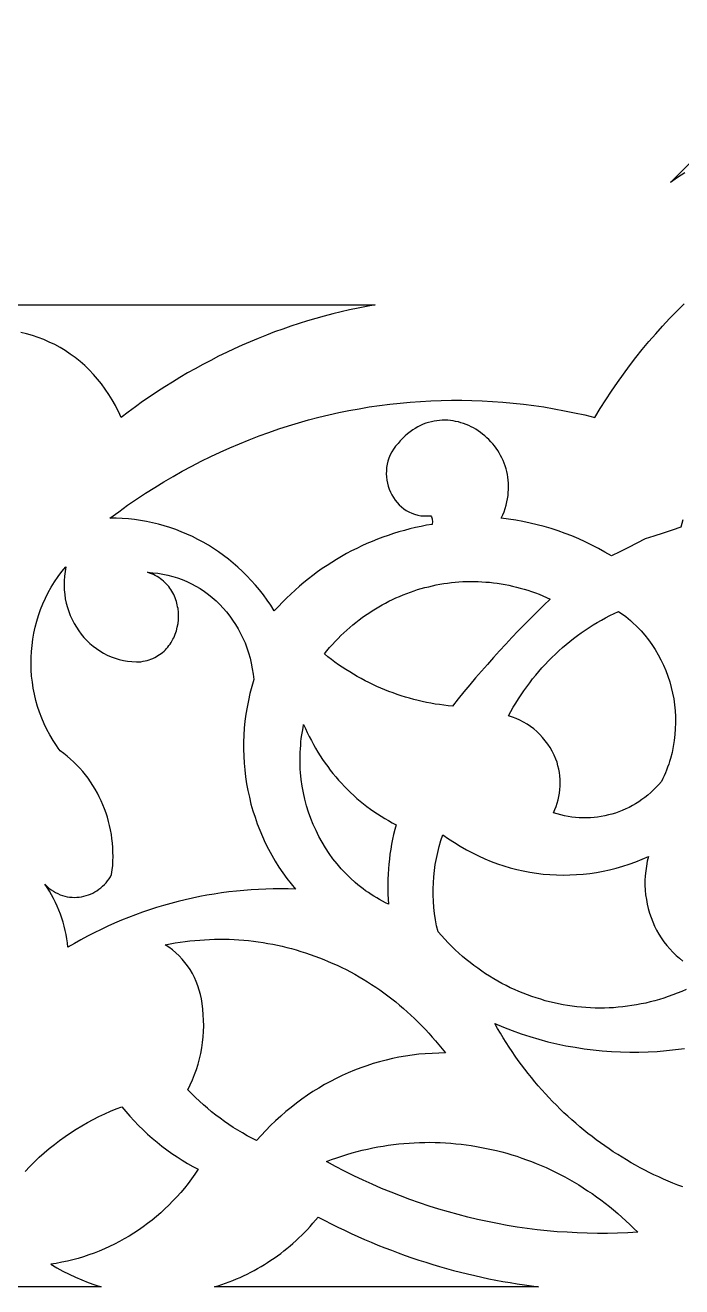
# Model space of a CAD drawing. Extents: x 1908 to 2928, y -299 to 721.
# Drawn here: x 2511.7 to 2565.1, y -198.6 to -95.8 of the extents above; entities that cross this region are included whole.
import ezdxf

# ---------------------------------------------------------------- set-up
doc = ezdxf.new("R2010")
doc.units = 0
doc.layers.add('BITMAP_LAYER', color=18, linetype='CONTINUOUS')

msp = doc.modelspace()

# ---------------------------------------------------------------- linework, layer by layer
at = {"layer": 'BITMAP_LAYER'}
for points in [[(2565.37, -107.82), (2564.79, -108.21), (2564.21, -108.62), (2589.11, -83.71)], [(2504.94, -118.58), (2540.16, -118.58), (2539.46, -118.7), (2538.77, -118.84), (2538.07, -118.99), (2537.38, -119.15), (2536.7, -119.32), (2536.01, -119.5), (2535.33, -119.69), (2534.65, -119.89), (2533.97, -120.1), (2533.3, -120.32), (2532.63, -120.55), (2531.96, -120.79), (2531.3, -121.04), (2530.64, -121.31), (2529.98, -121.58), (2529.33, -121.86), (2528.68, -122.16), (2528.04, -122.46), (2527.39, -122.77), (2526.76, -123.1), (2526.12, -123.43), (2525.5, -123.78), (2524.87, -124.13), (2524.25, -124.49), (2523.64, -124.87), (2523.03, -125.25), (2522.42, -125.64), (2521.82, -126.05), (2521.22, -126.46), (2520.63, -126.88), (2520.05, -127.31), (2519.47, -127.75), (2519.36, -127.51), (2519.25, -127.26), (2519.13, -127.02), (2519.01, -126.78), (2518.75, -126.32), (2518.47, -125.87), (2518.18, -125.44), (2517.87, -125.02), (2517.55, -124.62), (2517.21, -124.24), (2516.86, -123.87), (2516.5, -123.52), (2516.12, -123.19), (2515.73, -122.88), (2515.33, -122.59), (2514.91, -122.31), (2514.49, -122.06), (2514.06, -121.82), (2513.62, -121.61), (2513.17, -121.41), (2512.71, -121.24), (2512.24, -121.08), (2511.77, -120.95), (2511.3, -120.84)], [(2565.21, -136.09), (2565.06, -136.68), (2564.33, -136.93), (2563.6, -137.18), (2562.86, -137.42), (2562.14, -137.64), (2561.47, -137.99), (2560.78, -138.35), (2560.09, -138.69), (2559.39, -139.03), (2558.87, -138.72), (2558.35, -138.43), (2557.81, -138.15), (2557.27, -137.89), (2556.73, -137.64), (2556.17, -137.41), (2555.62, -137.2), (2555.06, -137), (2554.49, -136.81), (2553.92, -136.65), (2553.35, -136.49), (2552.77, -136.36), (2552.19, -136.24), (2551.6, -136.13), (2551.01, -136.04), (2550.42, -135.97), (2550.54, -135.7), (2550.65, -135.44), (2550.74, -135.17), (2550.82, -134.91), (2550.88, -134.64), (2550.94, -134.38), (2550.98, -134.12), (2551, -133.87), (2551.02, -133.61), (2551.02, -133.36), (2551.02, -133.12), (2551, -132.87), (2550.97, -132.63), (2550.93, -132.39), (2550.88, -132.16), (2550.82, -131.93), (2550.75, -131.7), (2550.67, -131.48), (2550.58, -131.26), (2550.48, -131.05), (2550.37, -130.85), (2550.26, -130.64), (2550.14, -130.45), (2550.01, -130.26), (2549.87, -130.07), (2549.73, -129.9), (2549.58, -129.73), (2549.42, -129.56), (2549.26, -129.4), (2549.09, -129.25), (2548.91, -129.11), (2548.73, -128.97), (2548.55, -128.84), (2548.36, -128.72), (2548.17, -128.61), (2547.97, -128.51), (2547.77, -128.41), (2547.56, -128.33), (2547.35, -128.25), (2547.14, -128.18), (2546.93, -128.12), (2546.71, -128.07), (2546.5, -128.03), (2546.28, -128), (2546.06, -127.98), (2545.84, -127.98), (2545.61, -127.98), (2545.39, -127.99), (2545.17, -128.02), (2544.95, -128.05), (2544.73, -128.1), (2544.5, -128.16), (2544.28, -128.23), (2544.06, -128.31), (2543.85, -128.41), (2543.63, -128.52), (2543.42, -128.64), (2543.21, -128.77), (2543, -128.92), (2542.8, -129.08), (2542.59, -129.26), (2542.4, -129.45), (2542.2, -129.65), (2542.02, -129.87), (2541.82, -130.09), (2541.66, -130.33), (2541.51, -130.56), (2541.38, -130.81), (2541.28, -131.06), (2541.2, -131.31), (2541.14, -131.57), (2541.09, -131.83), (2541.07, -132.09), (2541.06, -132.35), (2541.08, -132.6), (2541.11, -132.86), (2541.16, -133.11), (2541.22, -133.36), (2541.3, -133.6), (2541.4, -133.83), (2541.51, -134.06), (2541.64, -134.27), (2541.78, -134.48), (2541.94, -134.68), (2542.11, -134.86), (2542.29, -135.03), (2542.48, -135.19), (2542.69, -135.33), (2542.91, -135.45), (2543.13, -135.56), (2543.37, -135.64), (2543.62, -135.71), (2543.88, -135.76), (2544.14, -135.78), (2544.42, -135.78), (2544.56, -135.78), (2544.7, -135.76), (2544.74, -135.84), (2544.77, -135.93), (2544.79, -136.01), (2544.81, -136.1), (2544.82, -136.19), (2544.82, -136.28), (2544.81, -136.38), (2544.8, -136.47), (2544.34, -136.54), (2543.89, -136.63), (2543.44, -136.73), (2542.99, -136.84), (2542.54, -136.95), (2542.09, -137.08), (2541.65, -137.21), (2541.21, -137.36), (2540.78, -137.51), (2540.34, -137.68), (2539.92, -137.85), (2539.49, -138.03), (2539.07, -138.22), (2538.65, -138.42), (2538.24, -138.63), (2537.83, -138.85), (2537.42, -139.08), (2537.02, -139.32), (2536.63, -139.56), (2536.24, -139.81), (2535.85, -140.07), (2535.47, -140.34), (2535.09, -140.62), (2534.72, -140.91), (2534.35, -141.21), (2533.99, -141.51), (2533.63, -141.82), (2533.28, -142.14), (2532.94, -142.47), (2532.6, -142.8), (2532.27, -143.15), (2531.94, -143.5), (2531.65, -143.06), (2531.36, -142.63), (2531.05, -142.21), (2530.73, -141.8), (2530.4, -141.41), (2530.06, -141.03), (2529.71, -140.66), (2529.35, -140.3), (2528.98, -139.96), (2528.6, -139.63), (2528.21, -139.31), (2527.81, -139.01), (2527.41, -138.71), (2526.99, -138.44), (2526.57, -138.17), (2526.14, -137.92), (2525.71, -137.69), (2525.27, -137.46), (2524.82, -137.26), (2524.37, -137.06), (2523.91, -136.89), (2523.44, -136.72), (2522.97, -136.58), (2522.5, -136.45), (2522.02, -136.33), (2521.53, -136.23), (2521.04, -136.14), (2520.55, -136.07), (2520.06, -136.02), (2519.56, -135.98), (2519.06, -135.97), (2518.56, -135.96), (2519.28, -135.43), (2520, -134.91), (2520.72, -134.41), (2521.46, -133.93), (2522.2, -133.45), (2522.94, -133), (2523.7, -132.56), (2524.45, -132.13), (2525.22, -131.72), (2525.99, -131.32), (2526.76, -130.94), (2527.54, -130.57), (2528.32, -130.22), (2529.11, -129.89), (2529.9, -129.57), (2530.7, -129.26), (2531.5, -128.97), (2532.3, -128.69), (2533.11, -128.43), (2533.92, -128.19), (2534.74, -127.96), (2535.56, -127.74), (2536.38, -127.55), (2537.2, -127.36), (2538.02, -127.19), (2538.85, -127.04), (2539.68, -126.9), (2540.51, -126.78), (2541.34, -126.67), (2542.18, -126.58), (2543.01, -126.5), (2543.85, -126.44), (2544.69, -126.39), (2545.53, -126.36), (2546.37, -126.35), (2547.2, -126.35), (2548.04, -126.36), (2548.88, -126.39), (2549.72, -126.44), (2550.56, -126.5), (2551.4, -126.58), (2552.23, -126.67), (2553.07, -126.78), (2553.9, -126.9), (2554.74, -127.04), (2555.57, -127.2), (2556.4, -127.37), (2557.23, -127.55), (2558.05, -127.75), (2558.48, -127.03), (2558.93, -126.31), (2559.4, -125.61), (2559.88, -124.91), (2560.37, -124.22), (2560.87, -123.55), (2561.39, -122.88), (2561.91, -122.22), (2562.45, -121.57), (2563, -120.94), (2563.56, -120.31), (2564.13, -119.7), (2564.71, -119.09), (2565.31, -118.5)], [(2565.48, -174.35), (2565.12, -174.51), (2564.76, -174.66), (2564.39, -174.8), (2564.03, -174.93), (2563.67, -175.06), (2563.3, -175.17), (2562.93, -175.28), (2562.56, -175.37), (2562.19, -175.46), (2561.82, -175.54), (2561.44, -175.61), (2561.07, -175.67), (2560.7, -175.73), (2560.32, -175.77), (2559.95, -175.81), (2559.57, -175.84), (2559.2, -175.86), (2558.82, -175.87), (2558.45, -175.87), (2558.07, -175.87), (2557.7, -175.86), (2557.32, -175.83), (2556.95, -175.8), (2556.57, -175.77), (2556.2, -175.72), (2555.83, -175.66), (2555.46, -175.6), (2555.09, -175.53), (2554.73, -175.45), (2554.36, -175.36), (2554, -175.27), (2553.64, -175.16), (2553.28, -175.05), (2552.92, -174.93), (2552.56, -174.8), (2552.21, -174.66), (2551.86, -174.52), (2551.51, -174.37), (2551.16, -174.21), (2550.82, -174.04), (2550.48, -173.86), (2550.14, -173.68), (2549.81, -173.48), (2549.48, -173.28), (2549.15, -173.07), (2548.83, -172.86), (2548.51, -172.63), (2548.19, -172.4), (2547.88, -172.16), (2547.57, -171.92), (2547.27, -171.66), (2546.97, -171.4), (2546.68, -171.13), (2546.39, -170.85), (2546.1, -170.56), (2545.82, -170.27), (2545.55, -169.97), (2545.28, -169.66), (2545.16, -169.17), (2545.07, -168.67), (2545, -168.17), (2544.94, -167.67), (2544.9, -167.17), (2544.88, -166.67), (2544.88, -166.17), (2544.9, -165.67), (2544.93, -165.17), (2544.98, -164.67), (2545.05, -164.18), (2545.14, -163.68), (2545.25, -163.19), (2545.37, -162.7), (2545.51, -162.22), (2545.67, -161.75), (2546.13, -162.08), (2546.61, -162.39), (2547.09, -162.69), (2547.58, -162.97), (2548.07, -163.23), (2548.57, -163.48), (2549.08, -163.71), (2549.59, -163.92), (2550.11, -164.11), (2550.63, -164.28), (2551.15, -164.44), (2551.68, -164.57), (2552.21, -164.69), (2552.75, -164.8), (2553.29, -164.88), (2553.83, -164.95), (2554.37, -164.99), (2554.91, -165.02), (2555.46, -165.04), (2556, -165.03), (2556.55, -165), (2557.09, -164.96), (2557.63, -164.9), (2558.17, -164.82), (2558.71, -164.72), (2559.25, -164.6), (2559.79, -164.47), (2560.32, -164.31), (2560.85, -164.14), (2561.38, -163.95), (2561.9, -163.74), (2562.42, -163.51), (2562.32, -163.9), (2562.24, -164.3), (2562.19, -164.69), (2562.15, -165.09), (2562.13, -165.48), (2562.13, -165.87), (2562.15, -166.26), (2562.18, -166.64), (2562.24, -167.02), (2562.31, -167.4), (2562.4, -167.77), (2562.5, -168.13), (2562.62, -168.49), (2562.76, -168.84), (2562.91, -169.19), (2563.08, -169.52), (2563.26, -169.85), (2563.46, -170.16), (2563.67, -170.47), (2563.9, -170.77), (2564.14, -171.05), (2564.39, -171.32), (2564.66, -171.58), (2564.93, -171.82), (2565.22, -172.05)], [(2565.2, -190.45), (2564.8, -190.3), (2564.41, -190.14), (2564.02, -189.98), (2563.63, -189.81), (2563.25, -189.63), (2562.86, -189.45), (2562.48, -189.27), (2562.11, -189.08), (2561.73, -188.88), (2561.36, -188.68), (2560.99, -188.47), (2560.63, -188.25), (2560.26, -188.03), (2559.91, -187.81), (2559.55, -187.58), (2559.2, -187.34), (2558.85, -187.1), (2558.5, -186.85), (2558.16, -186.6), (2557.82, -186.34), (2557.48, -186.08), (2557.15, -185.81), (2556.82, -185.54), (2556.49, -185.26), (2556.17, -184.98), (2555.85, -184.69), (2555.53, -184.4), (2555.22, -184.1), (2554.92, -183.79), (2554.61, -183.49), (2554.31, -183.17), (2554.02, -182.86), (2553.73, -182.53), (2553.44, -182.21), (2553.16, -181.87), (2552.88, -181.54), (2552.61, -181.19), (2552.34, -180.85), (2552.07, -180.5), (2551.81, -180.14), (2551.56, -179.78), (2551.31, -179.42), (2551.06, -179.05), (2550.82, -178.68), (2550.58, -178.3), (2550.35, -177.92), (2550.12, -177.53), (2549.9, -177.14), (2550.61, -177.44), (2551.32, -177.71), (2552.04, -177.96), (2552.76, -178.2), (2553.49, -178.41), (2554.22, -178.61), (2554.95, -178.78), (2555.69, -178.94), (2556.43, -179.07), (2557.17, -179.19), (2557.91, -179.28), (2558.65, -179.36), (2559.4, -179.42), (2560.14, -179.45), (2560.89, -179.47), (2561.64, -179.47), (2562.38, -179.45), (2563.13, -179.4), (2563.87, -179.34), (2564.62, -179.26), (2565.36, -179.16)], [(2511.65, -189.18), (2512.02, -188.79), (2512.4, -188.41), (2512.79, -188.03), (2513.19, -187.67), (2513.61, -187.32), (2514.03, -186.98), (2514.46, -186.65), (2514.91, -186.34), (2515.35, -186.04), (2515.81, -185.75), (2516.27, -185.47), (2516.73, -185.2), (2517.2, -184.95), (2517.66, -184.71), (2518.13, -184.49), (2518.59, -184.28), (2519.06, -184.09), (2519.52, -183.91), (2519.85, -184.3), (2520.18, -184.69), (2520.53, -185.07), (2520.89, -185.43), (2521.25, -185.79), (2521.62, -186.14), (2522, -186.47), (2522.39, -186.8), (2522.78, -187.12), (2523.19, -187.42), (2523.6, -187.71), (2524.02, -188), (2524.44, -188.27), (2524.87, -188.53), (2525.31, -188.78), (2525.75, -189.01), (2525.48, -189.41), (2525.21, -189.79), (2524.92, -190.17), (2524.62, -190.54), (2524.32, -190.89), (2524.01, -191.24), (2523.69, -191.58), (2523.36, -191.92), (2523.03, -192.24), (2522.69, -192.55), (2522.34, -192.85), (2521.99, -193.14), (2521.62, -193.43), (2521.26, -193.7), (2520.88, -193.96), (2520.5, -194.21), (2520.12, -194.45), (2519.72, -194.68), (2519.33, -194.9), (2518.92, -195.11), (2518.51, -195.31), (2518.1, -195.5), (2517.68, -195.68), (2517.26, -195.84), (2516.83, -195.99), (2516.4, -196.14), (2515.97, -196.27), (2515.53, -196.38), (2515.09, -196.49), (2514.64, -196.58), (2514.19, -196.67), (2513.74, -196.74), (2514.23, -197.03), (2514.73, -197.3), (2515.23, -197.56), (2515.75, -197.8), (2516.26, -198.02), (2516.79, -198.23), (2517.32, -198.41), (2517.85, -198.58), (2492.02, -198.58)]]:
    msp.add_lwpolyline(points, dxfattribs=at)
for points in [[(2514.9, -140.29), (2514.85, -140.68), (2514.82, -141.06), (2514.82, -141.43), (2514.83, -141.8), (2514.87, -142.17), (2514.92, -142.53), (2515, -142.88), (2515.09, -143.23), (2515.2, -143.57), (2515.33, -143.9), (2515.48, -144.22), (2515.64, -144.54), (2515.82, -144.84), (2516.01, -145.13), (2516.22, -145.41), (2516.44, -145.67), (2516.67, -145.92), (2516.92, -146.16), (2517.18, -146.38), (2517.46, -146.59), (2517.74, -146.78), (2518.03, -146.96), (2518.34, -147.11), (2518.65, -147.25), (2518.98, -147.37), (2519.31, -147.47), (2519.65, -147.55), (2520, -147.61), (2520.35, -147.64), (2520.71, -147.66), (2521.08, -147.65), (2521.25, -147.62), (2521.42, -147.59), (2521.59, -147.55), (2521.75, -147.5), (2521.9, -147.44), (2522.05, -147.38), (2522.2, -147.31), (2522.34, -147.24), (2522.47, -147.16), (2522.6, -147.07), (2522.72, -146.98), (2522.84, -146.89), (2522.96, -146.79), (2523.07, -146.68), (2523.17, -146.57), (2523.27, -146.46), (2523.36, -146.34), (2523.45, -146.22), (2523.53, -146.09), (2523.61, -145.97), (2523.68, -145.83), (2523.75, -145.7), (2523.81, -145.56), (2523.87, -145.42), (2523.92, -145.28), (2523.97, -145.14), (2524.04, -144.84), (2524.1, -144.55), (2524.13, -144.24), (2524.14, -143.94), (2524.13, -143.64), (2524.1, -143.33), (2524.07, -143.18), (2524.04, -143.03), (2524.01, -142.89), (2523.97, -142.74), (2523.92, -142.6), (2523.87, -142.46), (2523.81, -142.32), (2523.75, -142.18), (2523.68, -142.04), (2523.6, -141.91), (2523.52, -141.78), (2523.43, -141.66), (2523.34, -141.53), (2523.24, -141.42), (2523.14, -141.3), (2523.03, -141.19), (2522.92, -141.09), (2522.79, -140.99), (2522.67, -140.89), (2522.53, -140.8), (2522.4, -140.71), (2522.25, -140.63), (2522.1, -140.56), (2521.95, -140.49), (2521.78, -140.43), (2521.61, -140.37), (2522.04, -140.4), (2522.46, -140.44), (2522.87, -140.51), (2523.27, -140.59), (2523.67, -140.7), (2524.07, -140.82), (2524.45, -140.96), (2524.83, -141.12), (2525.2, -141.3), (2525.56, -141.49), (2525.91, -141.7), (2526.25, -141.93), (2526.57, -142.17), (2526.89, -142.43), (2527.2, -142.7), (2527.5, -142.99), (2527.78, -143.29), (2528.05, -143.6), (2528.31, -143.93), (2528.55, -144.26), (2528.79, -144.61), (2529, -144.97), (2529.2, -145.35), (2529.39, -145.73), (2529.56, -146.12), (2529.71, -146.52), (2529.85, -146.94), (2529.97, -147.36), (2530.07, -147.78), (2530.15, -148.22), (2530.22, -148.66), (2530.27, -149.11), (2530.1, -149.67), (2529.95, -150.23), (2529.83, -150.8), (2529.72, -151.36), (2529.62, -151.93), (2529.55, -152.5), (2529.49, -153.07), (2529.46, -153.64), (2529.44, -154.21), (2529.43, -154.78), (2529.45, -155.34), (2529.48, -155.91), (2529.53, -156.47), (2529.6, -157.04), (2529.69, -157.6), (2529.79, -158.15), (2529.91, -158.7), (2530.04, -159.25), (2530.2, -159.79), (2530.37, -160.33), (2530.55, -160.86), (2530.76, -161.39), (2530.98, -161.9), (2531.21, -162.42), (2531.47, -162.92), (2531.73, -163.41), (2532.02, -163.9), (2532.32, -164.38), (2532.64, -164.85), (2532.97, -165.31), (2533.32, -165.75), (2533.68, -166.19), (2533.08, -166.17), (2532.47, -166.16), (2531.86, -166.17), (2531.26, -166.18), (2530.65, -166.2), (2530.05, -166.24), (2529.45, -166.28), (2528.85, -166.34), (2528.25, -166.41), (2527.65, -166.49), (2527.05, -166.58), (2526.46, -166.68), (2525.87, -166.79), (2525.27, -166.91), (2524.69, -167.05), (2524.1, -167.19), (2523.51, -167.35), (2522.93, -167.51), (2522.35, -167.69), (2521.78, -167.87), (2521.2, -168.07), (2520.63, -168.28), (2520.07, -168.49), (2519.5, -168.72), (2518.94, -168.96), (2518.38, -169.21), (2517.83, -169.47), (2517.28, -169.74), (2516.73, -170.02), (2516.19, -170.31), (2515.66, -170.61), (2515.12, -170.92), (2515.09, -170.57), (2515.04, -170.22), (2514.98, -169.88), (2514.91, -169.54), (2514.83, -169.2), (2514.74, -168.87), (2514.64, -168.54), (2514.53, -168.21), (2514.4, -167.89), (2514.27, -167.57), (2514.13, -167.26), (2513.97, -166.95), (2513.81, -166.65), (2513.64, -166.35), (2513.45, -166.06), (2513.26, -165.78), (2513.42, -165.94), (2513.59, -166.09), (2513.77, -166.23), (2513.95, -166.35), (2514.13, -166.46), (2514.31, -166.55), (2514.5, -166.64), (2514.69, -166.7), (2514.89, -166.76), (2515.08, -166.8), (2515.27, -166.83), (2515.47, -166.85), (2515.66, -166.86), (2515.86, -166.85), (2516.05, -166.83), (2516.24, -166.8), (2516.43, -166.76), (2516.62, -166.71), (2516.8, -166.65), (2516.98, -166.58), (2517.15, -166.5), (2517.33, -166.41), (2517.49, -166.31), (2517.65, -166.19), (2517.81, -166.07), (2517.96, -165.94), (2518.1, -165.81), (2518.24, -165.66), (2518.36, -165.5), (2518.48, -165.34), (2518.59, -165.17), (2518.69, -164.99), (2518.74, -164.62), (2518.78, -164.26), (2518.8, -163.89), (2518.81, -163.52), (2518.8, -163.16), (2518.79, -162.79), (2518.76, -162.43), (2518.72, -162.07), (2518.67, -161.72), (2518.61, -161.36), (2518.53, -161.01), (2518.44, -160.66), (2518.35, -160.32), (2518.24, -159.98), (2518.12, -159.64), (2517.99, -159.31), (2517.85, -158.99), (2517.69, -158.66), (2517.53, -158.35), (2517.36, -158.04), (2517.17, -157.74), (2516.98, -157.44), (2516.77, -157.15), (2516.56, -156.87), (2516.34, -156.6), (2516.1, -156.33), (2515.86, -156.07), (2515.6, -155.82), (2515.34, -155.58), (2515.07, -155.35), (2514.79, -155.13), (2514.5, -154.92), (2514.35, -154.71), (2514.2, -154.49), (2513.92, -154.06), (2513.66, -153.62), (2513.42, -153.17), (2513.2, -152.71), (2513, -152.24), (2512.82, -151.77), (2512.66, -151.29), (2512.53, -150.8), (2512.41, -150.31), (2512.31, -149.82), (2512.24, -149.32), (2512.18, -148.82), (2512.15, -148.32), (2512.13, -147.82), (2512.14, -147.32), (2512.16, -146.82), (2512.21, -146.32), (2512.27, -145.83), (2512.36, -145.33), (2512.47, -144.84), (2512.59, -144.36), (2512.74, -143.88), (2512.91, -143.4), (2513.1, -142.93), (2513.3, -142.47), (2513.53, -142.02), (2513.78, -141.58), (2514.04, -141.14), (2514.33, -140.72), (2514.64, -140.31), (2514.8, -140.11), (2514.97, -139.91)], [(2548.22, -141.11), (2548.54, -141.12), (2548.85, -141.14), (2549.16, -141.16), (2549.48, -141.18), (2549.79, -141.22), (2550.1, -141.26), (2550.41, -141.31), (2550.73, -141.36), (2551.04, -141.42), (2551.35, -141.49), (2551.66, -141.57), (2551.97, -141.65), (2552.28, -141.74), (2552.58, -141.83), (2552.89, -141.93), (2553.2, -142.04), (2553.5, -142.16), (2553.8, -142.28), (2554.11, -142.41), (2554.41, -142.55), (2553.88, -143.06), (2553.35, -143.58), (2552.83, -144.1), (2552.31, -144.62), (2551.8, -145.15), (2551.29, -145.68), (2550.79, -146.22), (2550.29, -146.77), (2549.79, -147.31), (2549.3, -147.87), (2548.82, -148.42), (2548.33, -148.98), (2547.86, -149.55), (2547.38, -150.12), (2546.92, -150.69), (2546.45, -151.27), (2546.1, -151.24), (2545.74, -151.2), (2545.39, -151.15), (2545.04, -151.1), (2544.69, -151.03), (2544.34, -150.97), (2543.99, -150.89), (2543.65, -150.81), (2543.31, -150.73), (2542.96, -150.63), (2542.62, -150.54), (2542.28, -150.43), (2541.95, -150.32), (2541.61, -150.2), (2541.28, -150.07), (2540.95, -149.94), (2540.62, -149.81), (2540.29, -149.66), (2539.97, -149.51), (2539.65, -149.36), (2539.33, -149.2), (2539.02, -149.03), (2538.7, -148.85), (2538.39, -148.67), (2538.08, -148.49), (2537.78, -148.3), (2537.48, -148.1), (2537.18, -147.9), (2536.88, -147.69), (2536.59, -147.47), (2536.3, -147.25), (2536.02, -147.02), (2536.23, -146.76), (2536.45, -146.5), (2536.67, -146.25), (2536.9, -146.01), (2537.13, -145.77), (2537.36, -145.53), (2537.6, -145.3), (2537.84, -145.08), (2538.09, -144.87), (2538.34, -144.65), (2538.59, -144.45), (2538.85, -144.25), (2539.11, -144.06), (2539.37, -143.87), (2539.63, -143.69), (2539.9, -143.51), (2540.17, -143.34), (2540.45, -143.18), (2540.72, -143.02), (2541, -142.87), (2541.28, -142.73), (2541.57, -142.59), (2541.85, -142.45), (2542.14, -142.33), (2542.43, -142.21), (2542.73, -142.09), (2543.02, -141.98), (2543.32, -141.88), (2543.61, -141.78), (2543.91, -141.7), (2544.21, -141.61), (2544.52, -141.54), (2544.82, -141.46), (2545.13, -141.4), (2545.43, -141.34), (2545.74, -141.29), (2546.05, -141.25), (2546.36, -141.21), (2546.67, -141.18), (2546.98, -141.15), (2547.29, -141.13), (2547.6, -141.12), (2547.91, -141.11)], [(2560.17, -143.69), (2560.37, -143.84), (2560.56, -143.98), (2560.75, -144.14), (2560.94, -144.29), (2561.12, -144.45), (2561.47, -144.79), (2561.81, -145.14), (2562.12, -145.5), (2562.42, -145.88), (2562.7, -146.26), (2562.97, -146.67), (2563.21, -147.08), (2563.43, -147.5), (2563.64, -147.93), (2563.83, -148.38), (2563.99, -148.82), (2564.14, -149.28), (2564.27, -149.75), (2564.38, -150.21), (2564.47, -150.69), (2564.53, -151.17), (2564.58, -151.65), (2564.61, -152.13), (2564.62, -152.62), (2564.6, -153.11), (2564.56, -153.59), (2564.51, -154.08), (2564.43, -154.57), (2564.33, -155.05), (2564.2, -155.53), (2564.13, -155.77), (2564.06, -156.01), (2563.97, -156.25), (2563.89, -156.48), (2563.8, -156.72), (2563.7, -156.95), (2563.59, -157.18), (2563.48, -157.41), (2563.27, -157.65), (2563.05, -157.88), (2562.83, -158.1), (2562.6, -158.32), (2562.36, -158.52), (2562.12, -158.71), (2561.87, -158.89), (2561.62, -159.06), (2561.36, -159.23), (2561.1, -159.38), (2560.83, -159.52), (2560.56, -159.65), (2560.28, -159.77), (2560.01, -159.88), (2559.72, -159.98), (2559.44, -160.07), (2559.15, -160.14), (2558.86, -160.21), (2558.57, -160.27), (2558.27, -160.31), (2557.98, -160.35), (2557.68, -160.37), (2557.38, -160.38), (2557.08, -160.38), (2556.78, -160.37), (2556.48, -160.35), (2556.18, -160.31), (2555.88, -160.27), (2555.58, -160.21), (2555.28, -160.14), (2554.99, -160.06), (2554.69, -159.96), (2554.8, -159.7), (2554.9, -159.44), (2554.99, -159.17), (2555.06, -158.9), (2555.12, -158.63), (2555.17, -158.35), (2555.2, -158.07), (2555.22, -157.8), (2555.22, -157.52), (2555.21, -157.24), (2555.19, -156.96), (2555.16, -156.68), (2555.11, -156.4), (2555.04, -156.13), (2554.97, -155.85), (2554.88, -155.59), (2554.73, -155.26), (2554.58, -154.95), (2554.4, -154.65), (2554.21, -154.37), (2554.01, -154.09), (2553.79, -153.83), (2553.57, -153.58), (2553.32, -153.35), (2553.07, -153.13), (2552.8, -152.93), (2552.53, -152.74), (2552.24, -152.57), (2551.95, -152.42), (2551.64, -152.29), (2551.33, -152.17), (2551.01, -152.07), (2551.2, -151.72), (2551.4, -151.37), (2551.61, -151.02), (2551.82, -150.68), (2552.04, -150.35), (2552.27, -150.02), (2552.5, -149.69), (2552.74, -149.38), (2552.98, -149.06), (2553.23, -148.76), (2553.48, -148.45), (2553.74, -148.16), (2554.01, -147.87), (2554.28, -147.58), (2554.55, -147.3), (2554.84, -147.03), (2555.12, -146.76), (2555.41, -146.5), (2555.71, -146.25), (2556.01, -146), (2556.31, -145.76), (2556.63, -145.52), (2556.94, -145.3), (2557.26, -145.07), (2557.58, -144.86), (2557.91, -144.65), (2558.24, -144.45), (2558.58, -144.26), (2558.92, -144.07), (2559.26, -143.89), (2559.61, -143.72), (2559.96, -143.55)], [(2534.48, -153.1), (2534.63, -153.43), (2534.79, -153.76), (2534.96, -154.08), (2535.13, -154.4), (2535.31, -154.71), (2535.49, -155.02), (2535.68, -155.32), (2535.88, -155.62), (2536.08, -155.91), (2536.29, -156.2), (2536.5, -156.48), (2536.72, -156.76), (2536.95, -157.03), (2537.18, -157.3), (2537.42, -157.56), (2537.66, -157.82), (2537.9, -158.07), (2538.16, -158.31), (2538.41, -158.55), (2538.67, -158.79), (2538.94, -159.01), (2539.21, -159.23), (2539.49, -159.45), (2539.77, -159.66), (2540.06, -159.86), (2540.34, -160.05), (2540.64, -160.24), (2540.94, -160.42), (2541.24, -160.6), (2541.55, -160.77), (2541.86, -160.93), (2541.75, -161.32), (2541.66, -161.72), (2541.57, -162.12), (2541.49, -162.52), (2541.42, -162.92), (2541.36, -163.33), (2541.31, -163.73), (2541.27, -164.14), (2541.23, -164.54), (2541.21, -164.95), (2541.19, -165.36), (2541.19, -165.77), (2541.19, -166.18), (2541.2, -166.59), (2541.22, -167), (2541.25, -167.41), (2541, -167.29), (2540.76, -167.16), (2540.52, -167.03), (2540.29, -166.9), (2540.06, -166.76), (2539.83, -166.61), (2539.6, -166.46), (2539.38, -166.31), (2539.17, -166.15), (2538.95, -165.99), (2538.75, -165.82), (2538.54, -165.65), (2538.14, -165.29), (2537.76, -164.92), (2537.4, -164.53), (2537.05, -164.12), (2536.72, -163.7), (2536.41, -163.27), (2536.11, -162.82), (2535.83, -162.36), (2535.57, -161.89), (2535.34, -161.41), (2535.11, -160.92), (2534.91, -160.42), (2534.73, -159.91), (2534.57, -159.39), (2534.43, -158.86), (2534.31, -158.33), (2534.21, -157.79), (2534.14, -157.24), (2534.08, -156.69), (2534.06, -156.42), (2534.05, -156.14), (2534.04, -155.86), (2534.04, -155.58), (2534.04, -155.3), (2534.05, -155.02), (2534.07, -154.74), (2534.09, -154.46), (2534.11, -154.18), (2534.14, -153.9), (2534.18, -153.61), (2534.23, -153.33), (2534.28, -153.05), (2534.33, -152.77)], [(2527.87, -170.26), (2528.27, -170.27), (2528.67, -170.29), (2529.06, -170.31), (2529.46, -170.34), (2529.85, -170.38), (2530.25, -170.42), (2530.64, -170.48), (2531.03, -170.53), (2531.42, -170.6), (2531.81, -170.67), (2532.2, -170.75), (2532.58, -170.84), (2532.97, -170.93), (2533.35, -171.03), (2533.73, -171.14), (2534.11, -171.25), (2534.49, -171.37), (2534.86, -171.5), (2535.24, -171.63), (2535.61, -171.77), (2535.98, -171.91), (2536.34, -172.07), (2536.71, -172.23), (2537.07, -172.39), (2537.43, -172.56), (2537.79, -172.74), (2538.14, -172.93), (2538.49, -173.12), (2538.84, -173.32), (2539.18, -173.52), (2539.53, -173.73), (2539.87, -173.95), (2540.2, -174.17), (2540.54, -174.4), (2540.86, -174.63), (2541.19, -174.87), (2541.51, -175.12), (2541.83, -175.37), (2542.15, -175.63), (2542.46, -175.9), (2542.77, -176.17), (2543.07, -176.44), (2543.37, -176.73), (2543.67, -177.02), (2543.96, -177.31), (2544.25, -177.61), (2544.53, -177.92), (2544.81, -178.23), (2545.08, -178.55), (2545.35, -178.87), (2545.62, -179.2), (2545.88, -179.53), (2545.33, -179.54), (2544.79, -179.56), (2544.24, -179.59), (2543.7, -179.64), (2543.16, -179.7), (2542.63, -179.78), (2542.09, -179.88), (2541.57, -179.99), (2541.04, -180.11), (2540.52, -180.25), (2540, -180.4), (2539.49, -180.57), (2538.98, -180.75), (2538.47, -180.94), (2537.97, -181.15), (2537.48, -181.37), (2536.99, -181.61), (2536.51, -181.85), (2536.03, -182.11), (2535.56, -182.39), (2535.09, -182.68), (2534.64, -182.98), (2534.19, -183.29), (2533.74, -183.62), (2533.31, -183.96), (2532.88, -184.31), (2532.46, -184.67), (2532.05, -185.05), (2531.64, -185.44), (2531.25, -185.84), (2530.86, -186.25), (2530.49, -186.67), (2530.1, -186.47), (2529.72, -186.27), (2529.34, -186.05), (2528.97, -185.83), (2528.6, -185.6), (2528.24, -185.35), (2527.88, -185.11), (2527.53, -184.85), (2527.18, -184.59), (2526.84, -184.32), (2526.5, -184.04), (2526.17, -183.75), (2525.84, -183.45), (2525.52, -183.15), (2525.21, -182.84), (2524.9, -182.53), (2525.1, -182.12), (2525.28, -181.71), (2525.45, -181.29), (2525.6, -180.87), (2525.73, -180.44), (2525.85, -180), (2525.95, -179.56), (2526.03, -179.12), (2526.1, -178.67), (2526.14, -178.22), (2526.18, -177.77), (2526.19, -177.32), (2526.18, -176.87), (2526.16, -176.41), (2526.12, -175.96), (2526.07, -175.5), (2526.01, -175.13), (2525.93, -174.77), (2525.83, -174.41), (2525.72, -174.06), (2525.58, -173.71), (2525.43, -173.38), (2525.27, -173.06), (2525.08, -172.74), (2524.88, -172.44), (2524.66, -172.15), (2524.43, -171.88), (2524.19, -171.62), (2523.93, -171.37), (2523.65, -171.14), (2523.36, -170.92), (2523.06, -170.72), (2523.46, -170.64), (2523.87, -170.57), (2524.27, -170.51), (2524.67, -170.45), (2525.07, -170.4), (2525.47, -170.36), (2525.87, -170.33), (2526.27, -170.3), (2526.67, -170.28), (2527.07, -170.27), (2527.47, -170.26)], [(2545.04, -186.82), (2545.46, -186.83), (2545.88, -186.85), (2546.31, -186.88), (2546.73, -186.92), (2547.15, -186.96), (2547.57, -187.01), (2547.98, -187.07), (2548.4, -187.14), (2548.82, -187.22), (2549.23, -187.3), (2549.64, -187.39), (2550.05, -187.49), (2550.46, -187.59), (2550.87, -187.7), (2551.28, -187.82), (2551.68, -187.95), (2552.09, -188.09), (2552.49, -188.23), (2552.88, -188.38), (2553.28, -188.54), (2553.67, -188.7), (2554.07, -188.87), (2554.45, -189.05), (2554.84, -189.24), (2555.22, -189.43), (2555.6, -189.63), (2555.98, -189.84), (2556.35, -190.06), (2556.73, -190.28), (2557.09, -190.51), (2557.46, -190.75), (2557.82, -190.99), (2558.18, -191.24), (2558.53, -191.5), (2558.88, -191.76), (2559.23, -192.04), (2559.57, -192.32), (2559.91, -192.6), (2560.25, -192.9), (2560.58, -193.2), (2560.9, -193.5), (2561.23, -193.82), (2561.54, -194.14), (2560.72, -194.18), (2559.9, -194.21), (2559.07, -194.23), (2558.25, -194.23), (2557.43, -194.22), (2556.61, -194.19), (2555.79, -194.14), (2554.98, -194.09), (2554.16, -194.01), (2553.35, -193.93), (2552.53, -193.82), (2551.72, -193.71), (2550.91, -193.58), (2550.11, -193.43), (2549.3, -193.27), (2548.5, -193.09), (2547.71, -192.91), (2546.91, -192.7), (2546.12, -192.48), (2545.33, -192.25), (2544.55, -192.01), (2543.77, -191.75), (2542.99, -191.47), (2542.22, -191.18), (2541.45, -190.88), (2540.68, -190.56), (2539.92, -190.23), (2539.17, -189.89), (2538.42, -189.53), (2537.67, -189.16), (2536.93, -188.77), (2536.2, -188.37), (2536.61, -188.22), (2537.03, -188.07), (2537.44, -187.93), (2537.86, -187.8), (2538.28, -187.68), (2538.69, -187.57), (2539.11, -187.46), (2539.54, -187.36), (2539.96, -187.27), (2540.38, -187.19), (2540.8, -187.12), (2541.22, -187.05), (2541.65, -186.99), (2542.07, -186.94), (2542.5, -186.9), (2542.92, -186.87), (2543.34, -186.84), (2543.77, -186.83), (2544.19, -186.82), (2544.62, -186.81)], [(2536.05, -193.18), (2536.58, -193.45), (2537.12, -193.72), (2537.66, -193.98), (2538.2, -194.23), (2538.74, -194.48), (2539.28, -194.72), (2539.83, -194.95), (2540.38, -195.18), (2540.93, -195.4), (2541.48, -195.61), (2542.03, -195.82), (2542.59, -196.02), (2543.15, -196.22), (2543.71, -196.4), (2544.27, -196.58), (2544.84, -196.76), (2545.4, -196.93), (2545.97, -197.09), (2546.54, -197.24), (2547.11, -197.39), (2547.68, -197.53), (2548.26, -197.67), (2548.83, -197.8), (2549.41, -197.92), (2549.98, -198.03), (2550.56, -198.14), (2551.14, -198.24), (2551.72, -198.34), (2552.31, -198.42), (2552.89, -198.5), (2553.47, -198.58), (2527.07, -198.58), (2527.37, -198.49), (2527.67, -198.39), (2527.97, -198.28), (2528.27, -198.17), (2528.57, -198.06), (2528.86, -197.94), (2529.15, -197.81), (2529.44, -197.68), (2529.73, -197.54), (2530.02, -197.39), (2530.3, -197.24), (2530.58, -197.09), (2530.86, -196.93), (2531.13, -196.76), (2531.4, -196.59), (2531.67, -196.42), (2531.94, -196.24), (2532.2, -196.05), (2532.46, -195.86), (2532.71, -195.66), (2532.97, -195.46), (2533.22, -195.25), (2533.46, -195.04), (2533.71, -194.82), (2533.95, -194.6), (2534.18, -194.37), (2534.42, -194.14), (2534.65, -193.9), (2534.87, -193.66), (2535.09, -193.41), (2535.31, -193.16), (2535.52, -192.9)]]:
    msp.add_lwpolyline(points, close=True, dxfattribs=at)

doc.saveas('drawing.dxf')
